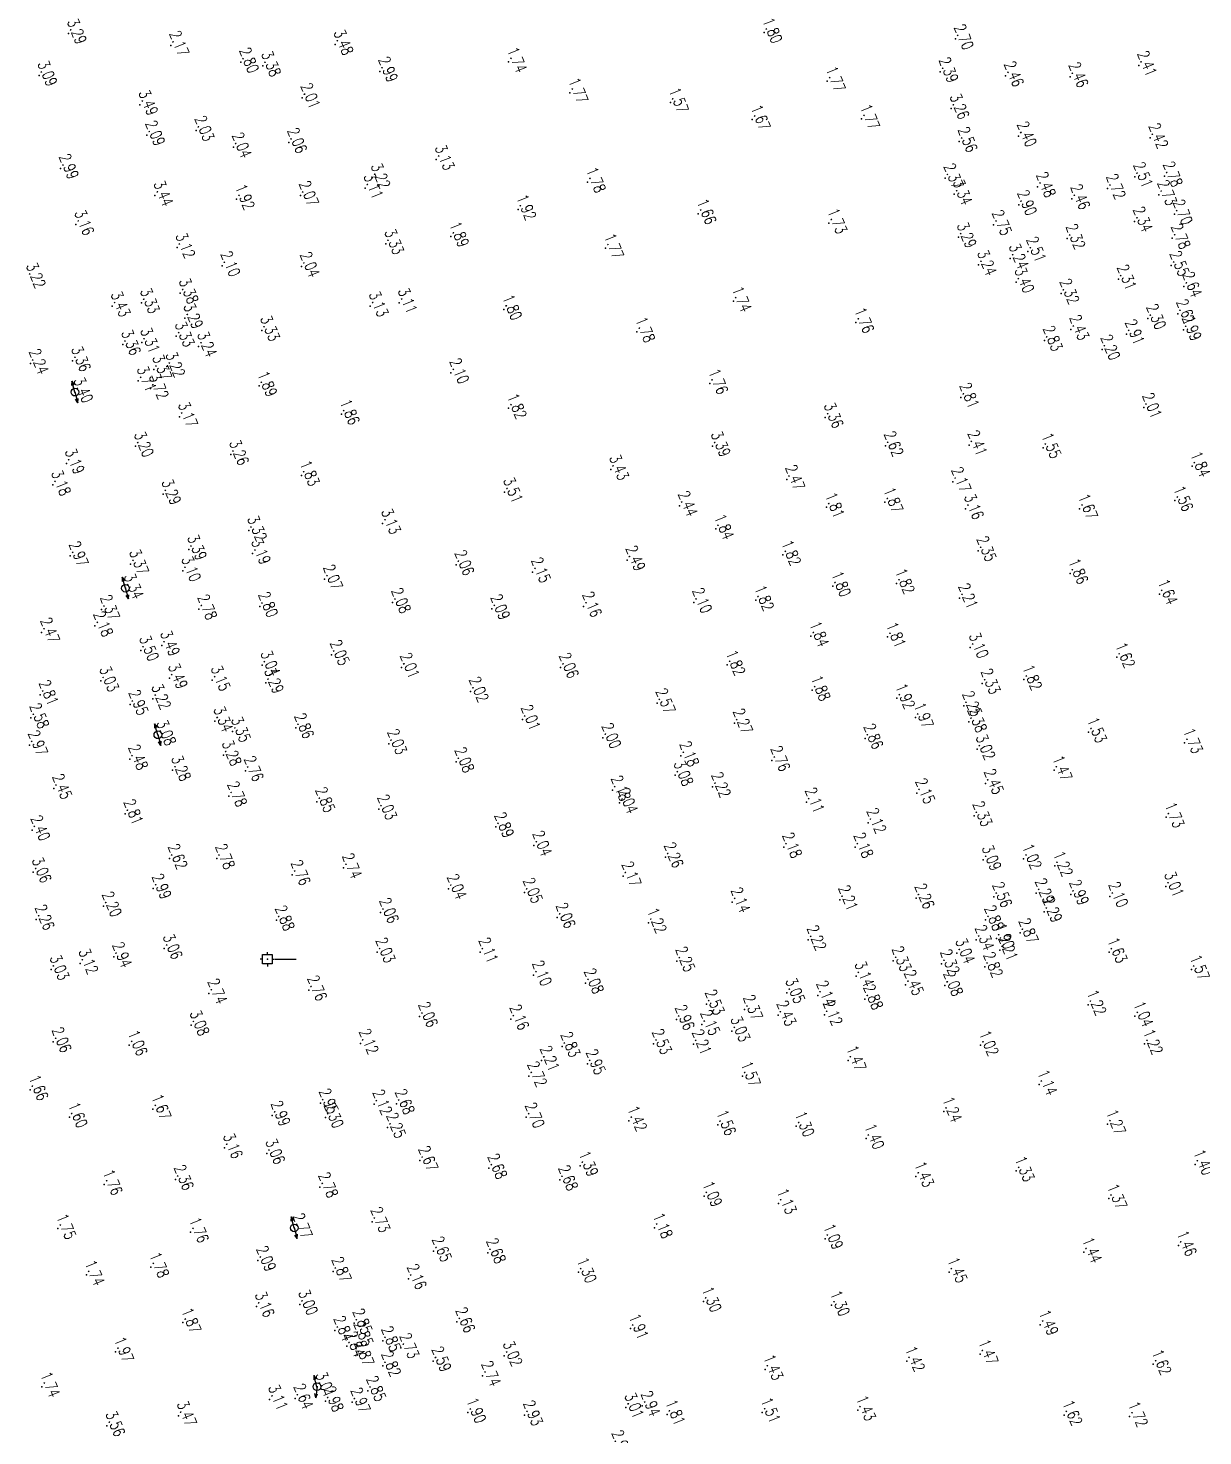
# Model space of a CAD drawing. Header units: millimetres. Extents: x 405522 to 410309, y 2303080 to 2310223.
# Drawn here: x 407297.1 to 407481.1, y 2306973.5 to 2307194 of the extents above; entities that cross this region are included whole.
import ezdxf
from ezdxf.enums import TextEntityAlignment as Align
from ezdxf.xclip import XClip

# ---------------------------------------------------------------- set-up
doc = ezdxf.new("R2010")
doc.units = ezdxf.units.MM
doc.header["$LTSCALE"] = 10
doc.header["$MEASUREMENT"] = 0
doc.header["$XCLIPFRAME"] = 0
doc.layers.get('0').update_dxf_attribs({"linetype": 'CONTINUOUS'})
doc.layers.get('Defpoints').update_dxf_attribs({"linetype": 'CONTINUOUS'})
for name, color, linetype in [('10', 3, 'CONTINUOUS'), ('caodo', 7, 'CONTINUOUS'), ('DIM', 4, 'CONTINUOUS')]:
    doc.layers.add(name, color=color, linetype=linetype)
doc.styles.add('Dien', font='simplex.shx', dxfattribs={"width": 0.75})
doc.styles.add('txt', font='romans.shx', dxfattribs={"height": 0.2})
doc.dimstyles.new('D6.7', dxfattribs={"dimscale": 6.7, "dimtxt": 1.5, "dimasz": 2, "dimexe": 1.5, "dimexo": 0.5, "dimgap": 1, "dimtad": 1, "dimdec": 0, "dimdsep": 46, "dimtxsty": 'Dien', "dimcen": 1, "dimclrd": 256, "dimclre": 256, "dimclrt": 7, "dimaunit": 1, "dimadec": 3, "dimazin": 0, "dimtfac": 1, "dimtdec": 0, "dimtmove": 1, "dimatfit": 0, "dimfxl": 1, "dimtolj": 1, "dimtzin": 0, "dimlwe": -1, "dimarcsym": 0})

# ---------------------------------------------------------------- blocks, each defined once
blk = doc.blocks.new('*D8')
at = {"layer": 'Defpoints', "color": 0, "linetype": 'Continuous'}
for p in [(407688.8, 2307448.84), (407705.66, 2307406.94), (406731.61, 2307015)]:
    blk.add_point(p, dxfattribs=at)
at = {"layer": 'DIM', "linetype": 'Continuous'}
for p, q in [((407704.41, 2307410.04), (407685.05, 2307458.16)), ((406730.36, 2307018.11), (406711, 2307066.22))]:
    blk.add_line(p, q, dxfattribs=at)
at = {"layer": 'DIM', "linetype": 'Continuous', "lineweight": -2}
blk.add_line((406727.19, 2307061.9), (407676.37, 2307443.83), dxfattribs=at)
at = {"layer": 'DIM', "linetype": 'Continuous'}
for points in [[(407675.53, 2307445.9), (407677.2, 2307441.76), (407688.8, 2307448.84)], [(406726.35, 2307063.97), (406728.02, 2307059.83), (406714.75, 2307056.9)]]:
    blk.add_solid(points, dxfattribs=at)
at = {"layer": 'DIM', "color": 7, "linetype": 'Continuous', "insert": (407197.4, 2307263.74), "char_height": 10.05, "attachment_point": 5, "rotation": 21.9189, "style": 'Dien'}
blk.add_mtext('\\A1;1050', dxfattribs=at)
blk = doc.blocks.new('*D10')
at = {"layer": 'Defpoints', "color": 0, "linetype": 'Continuous'}
for p in [(407816.98, 2307451.73), (406697.25, 2307100.41), (406731.61, 2307015)]:
    blk.add_point(p, dxfattribs=at)
at = {"layer": 'DIM'}
for p, q in [((407815.73, 2307454.84), (407778.86, 2307546.46)), ((406730.36, 2307018.11), (406693.5, 2307109.73))]:
    blk.add_line(p, q, dxfattribs=at)
at = {"layer": 'DIM', "linetype": 'Continuous', "lineweight": -2}
blk.add_line((407770.18, 2307532.14), (406709.68, 2307105.41), dxfattribs=at)
at = {"layer": 'DIM', "linetype": 'Continuous'}
for points in [[(407769.34, 2307534.21), (407771.01, 2307530.06), (407782.61, 2307537.14)], [(406708.84, 2307107.48), (406710.51, 2307103.34), (406697.25, 2307100.41)]]:
    blk.add_solid(points, dxfattribs=at)
at = {"layer": 'DIM', "color": 7, "linetype": 'Continuous', "insert": (407235.55, 2307329.65), "char_height": 10.05, "attachment_point": 5, "rotation": 21.9189, "style": 'Dien'}
blk.add_mtext('\\A1;1170', dxfattribs=at)
blk = doc.blocks.new('20')
at = {"layer": 'caodo', "color": 8, "linetype": 'Continuous'}
for p in [(-304.12, -115.36, 0.97), (-195.15, -115.21, -0.52), (-165.18, -116.22, 0.38), (-288.09, -117.24, -0.15), (-262.35, -117.07, 1.16), (-277.14, -119.87, 0.48), (-273.69, -120.43, 1.06), (-235.17, -119.82, -0.58), (-136.45, -120.39, 0.09), (-308.72, -121.95, 0.77), (-255.36, -121.3, 0.67), (-185.25, -122.83, -0.55), (-167.56, -121.38, 0.07), (-157.33, -122.01, 0.14), (-147.22, -122.15, 0.14), (-267.51, -125.43, -0.31), (-225.57, -124.64, -0.55), (-292.93, -126.52, 1.17), (-209.84, -126.16, -0.75), (-165.85, -127.1, 0.94), (-197, -128.85, -0.65), (-179.88, -128.75, -0.55), (-291.84, -131.29, -0.23), (-284.13, -130.55, -0.29), (-155.3, -131.44, 0.08), (-134.7, -131.71, 0.1), (-278.27, -133.16, -0.28), (-269.6, -132.44, -0.26), (-164.58, -132.29, 0.24), (-305.36, -136.51, 0.67), (-246.5, -135.11, 0.81), (-256.53, -137.98, 0.9), (-222.81, -138.62, -0.54), (-166.79, -138, 0.05), (-137.09, -137.8, 0.19), (-132.44, -137.7, 0.46), (-290.57, -140.73, 1.12), (-267.79, -140.75, -0.25), (-257.66, -139.58, 0.79), (-165.37, -140.55, 1.02), (-152.31, -139.35, 0.16), (-141.35, -139.64, 0.4), (-133.32, -140.61, 0.41), (-277.78, -141.29, -0.4), (-233.7, -142.91, -0.4), (-155.27, -142.19, 0.58), (-146.93, -141.26, 0.14), (-302.96, -145.29, 0.84), (-205.47, -143.59, -0.66), (-185, -145.06, -0.59), (-159.21, -145.31, 0.43), (-137.13, -144.78, 0.02), (-130.87, -143.66, 0.38), (-244.21, -147.15, -0.43), (-164.72, -147.27, 0.97), (-147.66, -147.48), (-131.21, -147.44, 0.46), (-287.11, -148.89, 0.8), (-254.41, -148.31, 1.01), (-219.99, -149, -0.55), (-153.83, -149.49, 0.19), (-280.05, -151.76, -0.22), (-267.61, -151.86, -0.28), (-161.56, -151.6, 0.92), (-156.59, -150.58, 0.92), (-131.38, -151.7, 0.23), (-155.69, -154.32, 1.08), (-139.64, -153.85, -0.01), (-286.6, -156.02, 1.06), (-148.62, -156.07), (-129.39, -154.98, 0.32), (-297.27, -158.07, 1.11), (-292.68, -157.55, 1.01), (-256.85, -158.06, 0.81), (-252.31, -157.53, 0.79), (-235.92, -158.58, -0.52), (-199.96, -157.29, -0.58), (-285.89, -159.93, 0.97), (-180.78, -160.61, -0.56), (-135.04, -160.02, -0.02), (-130.36, -159.27, 0.29), (-287.23, -162.78, 1.01), (-273.85, -161.86, 1.01), (-215.07, -162.08, -0.54), (-147.09, -161.73, 0.11), (-138.39, -162.43, 0.59), (-129.47, -161.79, 0.67), (-295.63, -164.08, 1.04), (-292.64, -163.74, 0.99), (-283.73, -164.36, 0.92), (-151.24, -163.44, 0.51), (-142.22, -164.84, -0.12), (-310.07, -167.05, -0.08), (-303.47, -166.64, 1.04), (-288.69, -167.54, 0.9), (-290.77, -167.99, 1.05), (-244.21, -168.53, -0.22), (-303.11, -171.53, 1.08), (-293.18, -169.78, 1.39), (-291.28, -170.96, 1.4), (-274.27, -170.56, -0.43), (-203.65, -170.19, -0.56), (-235.17, -174.06, -0.5), (-164.32, -172.36, 0.49), (-135.69, -173.95, -0.31), (-286.73, -175.38, 0.85), (-261.36, -174.98, -0.46), (-185.57, -175.48, 1.04), (-293.62, -180.01, 0.88), (-203.25, -179.98, 1.07), (-176.16, -179.94, 0.3), (-163.04, -179.82, 0.09), (-151.46, -180.23, -0.77), (-304.45, -182.69, 0.87), (-278.7, -181.31, 0.94), (-267.63, -184.56, -0.49), (-219.17, -183.64, 1.11), (-128.12, -183.14, -0.48), (-306.59, -186.07, 0.86), (-235.8, -187.19, 1.19), (-191.61, -185.23, 0.15), (-165.59, -185.56, -0.15), (-289.31, -187.49, 0.97), (-208.42, -189.32, 0.12), (-185.38, -189.56, -0.51), (-176.22, -188.76, -0.45), (-130.79, -188.52, -0.76), (-163.6, -189.78, 0.84), (-145.73, -189.79, -0.65), (-275.88, -193.2, 1), (-254.91, -192.09, 0.81), (-202.72, -192.95, -0.48), (-285.29, -196.18, 1.07), (-303.84, -197.19, 0.65), (-275.28, -196.82, 0.87), (-216.6, -197.86, 0.17), (-192.21, -197.03, -0.5), (-161.61, -196.39, 0.03), (-294.39, -198.46, 1.05), (-286.21, -199.53, 0.78), (-243.41, -198.57, -0.26), (-231.42, -199.71, -0.17), (-147.23, -199.91, -0.46), (-295.2, -202.25, 1.02), (-264, -200.84, -0.25), (-184.39, -201.91, -0.52), (-174.4, -201.48, -0.5), (-253.34, -204.49, -0.24), (-206.16, -204.48, -0.22), (-196.45, -204.11, -0.5), (-164.52, -203.78, -0.11), (-133.23, -203.15, -0.68), (-298.93, -205.58, 0.05), (-283.68, -205.51, 0.46), (-274.15, -205.11, 0.48), (-237.79, -205.49, -0.23), (-223.42, -205.08, -0.16), (-308.32, -209.15, 0.15), (-299.98, -208.15, -0.14), (-289.51, -211.19, 1.17), (-187.82, -209.74, -0.48), (-175.81, -209.87, -0.51), (-162.85, -211.53, 0.78), (-292.8, -211.97, 1.18), (-262.94, -212.65, -0.27), (-139.9, -213.06, -0.7), (-273.8, -214.31, 0.72), (-251.95, -214.65, -0.31), (-227.04, -214.65, -0.26), (-200.93, -214.25, -0.5), (-299.05, -216.77, 0.71), (-288.3, -216.33, 1.17), (-281.59, -216.66, 0.83), (-273.23, -217.05, 0.97), (-187.61, -218.21, -0.44), (-160.98, -217.14, 0.01), (-154.45, -216.54, -0.5), (-308.54, -218.92, 0.49), (-294.47, -220.46, 0.63), (-290.9, -219.55, 0.9), (-241.14, -218.4, -0.3), (-211.92, -220.23, 0.25), (-174.35, -219.48, -0.4), (-310, -222.54, 0.26), (-171.46, -222.49, -0.35), (-163.88, -220.66, -0.07), (-281.19, -223.06, 1.02), (-278.42, -224.68, 1.03), (-268.52, -224.12, 0.54), (-233.01, -222.81, -0.31), (-199.8, -223.39, -0.05), (-163.09, -223.16, 0.06), (-144.32, -224.78, -0.79), (-310.23, -226.8, 0.65), (-290.12, -225.2, 0.76), (-253.94, -226.6, -0.29), (-220.39, -225.66, -0.32), (-179.34, -225.76, 0.54), (-129.28, -226.46, -0.59), (-294.52, -229.02, 0.16), (-279.85, -228.38, 0.96), (-208.18, -228.5, -0.14), (-193.92, -229.24, 0.44), (-161.78, -227.45, 0.7), (-287.8, -230.76, 0.96), (-276.41, -230.82, 0.44), (-243.41, -229.44, -0.24), (-149.74, -230.76, -0.85), (-306.42, -233.62, 0.13), (-209.09, -231.54, 0.76), (-203.21, -233.34, -0.1), (-160.47, -232.84, 0.13), (-279, -234.79, 0.46), (-265.21, -235.69, 0.53), (-218.91, -233.88, -0.14), (-217.78, -235.85, -0.28), (-188.53, -235.76, -0.21), (-171.24, -234.32, -0.17), (-295.24, -237.58, 0.49), (-255.52, -236.85, -0.29), (-162.25, -237.9, 0.01), (-132.17, -238.1, -0.59), (-309.83, -240.12, 0.08), (-237.18, -239.63, 0.57), (-178.85, -238.97, -0.2), (-288.32, -244.58, 0.3), (-280.9, -244.58, 0.46), (-231.21, -242.52, -0.28), (-210.62, -244.35, -0.06), (-192.07, -242.81, -0.14), (-180.89, -242.81, -0.14), (-154.5, -244.6, -1.3), (-309.63, -246.7, 0.74), (-261.02, -246.05, 0.42), (-160.83, -244.79, 0.77), (-149.63, -245.73, -1.1), (-269.06, -247.11, 0.44), (-217.25, -247.33, -0.15), (-132.24, -248.93, 0.69), (-290.84, -249.25, 0.67), (-244.59, -249.3, -0.28), (-232.7, -249.89, -0.27), (-183.29, -251.06, -0.11), (-171.33, -250.79, -0.06), (-159.16, -250.56, 0.24), (-152.51, -249.98, -0.03), (-147.11, -250.2, 0.67), (-140.98, -250.53, -0.22), (-298.63, -252.04, -0.12), (-255.22, -253.03, -0.26), (-200.14, -251.39, -0.18), (-151.29, -252.9, -0.03), (-309.16, -254.1, -0.06), (-271.54, -254.22, 0.56), (-227.55, -253.81, -0.26), (-213.26, -254.62, -1.1), (-160.45, -254.2, 0.56), (-188.23, -257.33, -0.1), (-161.92, -257.29, 0.02), (-158.77, -257.08, -0.42), (-155.04, -256.23, 0.55), (-297.03, -259.97, 0.62), (-289.11, -258.68, 0.74), (-255.76, -259.25, -0.29), (-239.64, -259.25, -0.21), (-164.96, -259.37, 0.72), (-158.24, -258.9, -0.11), (-141.11, -259.26, -0.69), (-306.83, -261.97, 0.71), (-302.31, -261, 0.8), (-208.81, -260.66, -0.07), (-174.92, -260.61, 0.01), (-167.35, -261.08), (-160.59, -261.52, 0.5), (-128.22, -261.97, -0.75), (-231.26, -262.85, -0.22), (-223.12, -264.08, -0.24), (-180.74, -262.98, 0.82), (-173, -264.33, 0.13), (-166.84, -264.45, -0.24), (-282.11, -265.69, 0.42), (-266.48, -265.19, 0.44), (-191.59, -265.59, 0.73), (-186.75, -266.01, -0.18), (-179.37, -266.58, 0.56), (-204.2, -267.4, 0.21), (-198.21, -268.22, 0.05), (-144.39, -267.47, -1.1), (-284.9, -270.66, 0.76), (-249.11, -269.32, -0.26), (-234.8, -269.75, -0.16), (-208.89, -269.79, 0.64), (-204.9, -270.59, -0.17), (-192.97, -269.13, 0.11), (-185.71, -269.07, -0.2), (-137.06, -269.25, -1.28), (-306.5, -273.29, -0.26), (-200.2, -271.59, 0.71), (-294.59, -273.79, -1.26), (-258.38, -273.54, -0.2), (-226.79, -274.02, 0.51), (-212.47, -273.57, 0.21), (-206.22, -273.63, -0.11), (-161.25, -273.83, -1.3), (-135.54, -273.62, -1.1), (-230.02, -276.2, -0.11), (-222.84, -276.75, 0.63), (-182.01, -276.19, -0.85), (-232, -278.64, 0.4), (-198.56, -278.65, -0.75), (-152.08, -279.98, -1.18), (-310.12, -280.8, -0.66), (-290.88, -283.81, -0.65), (-264.66, -282.89, 0.63), (-256.25, -283.05, -0.2), (-252.74, -282.98, 0.36), (-167, -284.2, -1.08), (-303.96, -285.07, -0.72), (-272.2, -284.82, 0.67), (-263.87, -285.11, -0.02), (-232.4, -285.1, 0.38), (-216.34, -285.63, -0.9), (-202.4, -286.28, -0.76), (-190.11, -286.48, -1.02), (-141.34, -286.19, -1.05), (-254.12, -286.69, -0.07), (-179.18, -288.43, -0.92), (-279.68, -289.9, 0.84), (-273.05, -290.78, 0.74), (-249.08, -291.89, 0.35), (-238.25, -293.09, 0.36), (-223.97, -292.7, -0.93), (-127.64, -292.47, -0.92), (-287.36, -294.85, 0.04), (-227.16, -294.91, 0.36), (-171.38, -294.35, -0.89), (-155.65, -293.51, -0.99), (-298.51, -295.61, -0.56), (-264.74, -296.02, 0.46), (-204.56, -297.44, -1.23), (-192.91, -298.58, -1.19), (-141.16, -297.84, -0.95), (-256.57, -301.46, 0.41), (-305.77, -302.54, -0.57), (-284.98, -303.08, -0.56), (-268.75, -302.43, 0.45), (-212.33, -302.39, -1.14), (-185.61, -304.12, -1.23), (-246.93, -306.06, 0.33), (-238.45, -306.33, 0.36), (-145.08, -306.22, -0.88), (-130.25, -305.17, -0.86), (-291.21, -308.56, -0.54), (-274.45, -307.55, -0.23), (-301.31, -309.8, -0.58), (-262.66, -309.26, 0.55), (-250.87, -310.38, -0.16), (-224.24, -309.37, -1.02), (-166.18, -309.36, -0.87), (-274.69, -314.73, 0.84), (-267.89, -314.42, 0.68), (-204.67, -313.94, -1.02), (-184.58, -314.55, -1.02), (-286.2, -317.26, -0.45), (-259.38, -317.37, 0.53), (-243.27, -317.16, 0.34), (-262.37, -318.5, 0.52), (-259.21, -319.31, 0.53), (-216.09, -318.19, -0.41), (-151.89, -317.58, -0.83), (-296.75, -321.81, -0.35), (-260.54, -320.94, 0.52), (-254.9, -320.13, 0.53), (-252.04, -321.2, 0.41), (-259.1, -322.39, 0.55), (-254.88, -324.03, 0.5), (-246.99, -323.29, 0.27), (-235.86, -322.44, 0.7), (-172.81, -323.27, -0.9), (-161.33, -322.19, -0.85), (-134.2, -323.79, -0.7), (-239.24, -325.57, 0.42), (-195.01, -324.58, -0.89), (-308.28, -327.29, -0.58), (-265.19, -327.29, 0.69), (-257.23, -327.92, 0.53), (-272.62, -329.29, 0.79), (-268.62, -329.13, 0.32), (-263.87, -329.55, 0.66), (-259.68, -329.73, 0.65), (-216.81, -330.55, 0.69), (-214.24, -330.27, 0.62), (-286.9, -331.85, 1.15), (-241.55, -331.34, -0.42), (-232.67, -331.74, 0.61), (-210.35, -331.64, -0.51), (-195.44, -331.31, -0.81), (-180.49, -330.98, -0.89), (-148.16, -331.73, -0.7), (-137.89, -331.94, -0.6), (-298.09, -333.42, 1.24)]:
    blk.add_point(p, dxfattribs=at)
at = {"layer": 'caodo', "color": 8, "linetype": 'Continuous', "style": 'txt', "width": 0.75}
for s, p in [('3.29', (-303.62, -115.36, 0.97)), ('1.80', (-194.65, -115.21, -0.52)), ('2.70', (-164.68, -116.22, 0.38)), ('2.17', (-287.59, -117.24, -0.15)), ('3.48', (-261.85, -117.07, 1.16)), ('2.80', (-276.64, -119.87, 0.48)), ('3.38', (-273.19, -120.43, 1.06)), ('1.74', (-234.67, -119.82, -0.58)), ('2.41', (-135.95, -120.39, 0.09)), ('3.09', (-308.22, -121.95, 0.77)), ('2.99', (-254.86, -121.3, 0.67)), ('1.77', (-184.75, -122.83, -0.55)), ('2.39', (-167.06, -121.38, 0.07)), ('2.46', (-156.83, -122.01, 0.14)), ('2.46', (-146.72, -122.15, 0.14)), ('2.01', (-267.01, -125.43, -0.31)), ('1.77', (-225.07, -124.64, -0.55)), ('3.49', (-292.43, -126.52, 1.17)), ('1.57', (-209.34, -126.16, -0.75)), ('3.26', (-165.35, -127.1, 0.94)), ('1.67', (-196.5, -128.85, -0.65)), ('1.77', (-179.38, -128.75, -0.55)), ('2.09', (-291.34, -131.29, -0.23)), ('2.03', (-283.63, -130.55, -0.29)), ('2.56', (-164.08, -132.29, 0.24)), ('2.40', (-154.8, -131.44, 0.08)), ('2.42', (-134.2, -131.71, 0.1)), ('2.04', (-277.77, -133.16, -0.28)), ('2.06', (-269.1, -132.44, -0.26)), ('2.99', (-304.86, -136.51, 0.67)), ('3.13', (-246, -135.11, 0.81)), ('3.22', (-256.03, -137.98, 0.9)), ('1.78', (-222.31, -138.62, -0.54)), ('2.37', (-166.29, -138, 0.05)), ('2.51', (-136.59, -137.8, 0.19)), ('2.78', (-131.94, -137.7, 0.46)), ('3.44', (-290.07, -140.73, 1.12)), ('2.07', (-267.29, -140.75, -0.25)), ('3.11', (-257.16, -139.58, 0.79)), ('3.34', (-164.87, -140.55, 1.02)), ('2.48', (-151.81, -139.35, 0.16)), ('2.72', (-140.85, -139.64, 0.4)), ('2.73', (-132.82, -140.61, 0.41)), ('1.92', (-277.28, -141.29, -0.4)), ('1.92', (-233.2, -142.91, -0.4)), ('2.90', (-154.77, -142.19, 0.58)), ('2.46', (-146.43, -141.26, 0.14)), ('3.16', (-302.46, -145.29, 0.84)), ('1.66', (-204.97, -143.59, -0.66)), ('1.73', (-184.5, -145.06, -0.59)), ('2.75', (-158.71, -145.31, 0.43)), ('2.34', (-136.63, -144.78, 0.02)), ('2.70', (-130.37, -143.66, 0.38)), ('1.89', (-243.71, -147.15, -0.43)), ('3.29', (-164.22, -147.27, 0.97)), ('2.32', (-147.16, -147.48)), ('2.78', (-130.71, -147.44, 0.46)), ('3.12', (-286.61, -148.89, 0.8)), ('3.33', (-253.91, -148.31, 1.01)), ('1.77', (-219.49, -149, -0.55)), ('2.51', (-153.33, -149.49, 0.19)), ('2.10', (-279.55, -151.76, -0.22)), ('2.04', (-267.11, -151.86, -0.28)), ('3.24', (-161.06, -151.6, 0.92)), ('3.24', (-156.09, -150.58, 0.92)), ('2.55', (-130.88, -151.7, 0.23)), ('3.22', (-310.04, -153.58, 0.9)), ('3.40', (-155.19, -154.32, 1.08)), ('2.31', (-139.14, -153.85, -0.01)), ('3.38', (-286.1, -156.02, 1.06)), ('2.32', (-148.12, -156.07)), ('2.64', (-128.89, -154.98, 0.32)), ('3.43', (-296.77, -158.07, 1.11)), ('3.33', (-292.18, -157.55, 1.01)), ('3.13', (-256.35, -158.06, 0.81)), ('3.11', (-251.81, -157.53, 0.79)), ('1.80', (-235.42, -158.58, -0.52)), ('1.74', (-199.46, -157.29, -0.58)), ('3.29', (-285.39, -159.93, 0.97)), ('1.76', (-180.28, -160.61, -0.56)), ('2.30', (-134.54, -160.02, -0.02)), ('2.61', (-129.86, -159.27, 0.29)), ('3.33', (-286.73, -162.78, 1.01)), ('3.33', (-273.35, -161.86, 1.01)), ('1.78', (-214.57, -162.08, -0.54)), ('2.43', (-146.59, -161.73, 0.11)), ('2.91', (-137.89, -162.43, 0.59)), ('2.99', (-128.97, -161.79, 0.67)), ('3.36', (-295.13, -164.08, 1.04)), ('3.31', (-292.14, -163.74, 0.99)), ('3.24', (-283.23, -164.36, 0.92)), ('2.83', (-150.74, -163.44, 0.51)), ('2.20', (-141.72, -164.84, -0.12)), ('2.24', (-309.57, -167.05, -0.08)), ('3.36', (-302.97, -166.64, 1.04)), ('3.22', (-288.19, -167.54, 0.9)), ('3.71', (-292.68, -169.78, 1.39)), ('3.37', (-290.27, -167.99, 1.05)), ('2.10', (-243.71, -168.53, -0.22)), ('3.40', (-302.61, -171.53, 1.08)), ('3.72', (-290.78, -170.96, 1.4)), ('1.89', (-273.77, -170.56, -0.43)), ('1.76', (-203.15, -170.19, -0.56)), ('1.82', (-234.67, -174.06, -0.5)), ('2.81', (-163.82, -172.36, 0.49)), ('2.01', (-135.19, -173.95, -0.31)), ('3.17', (-286.23, -175.38, 0.85)), ('1.86', (-260.86, -174.98, -0.46)), ('3.36', (-185.07, -175.48, 1.04)), ('3.20', (-293.12, -180.01, 0.88)), ('3.39', (-202.75, -179.98, 1.07)), ('2.62', (-175.66, -179.94, 0.3)), ('2.41', (-162.54, -179.82, 0.09)), ('1.55', (-150.96, -180.23, -0.77)), ('3.19', (-303.95, -182.69, 0.87)), ('3.26', (-278.2, -181.31, 0.94)), ('1.83', (-267.13, -184.56, -0.49)), ('3.43', (-218.67, -183.64, 1.11)), ('1.84', (-127.62, -183.14, -0.48)), ('3.18', (-306.09, -186.07, 0.86)), ('3.51', (-235.3, -187.19, 1.19)), ('2.47', (-191.11, -185.23, 0.15)), ('2.17', (-165.09, -185.56, -0.15)), ('3.29', (-288.81, -187.49, 0.97)), ('2.44', (-207.92, -189.32, 0.12)), ('1.87', (-175.72, -188.76, -0.45)), ('1.56', (-130.29, -188.52, -0.76)), ('1.81', (-184.88, -189.56, -0.51)), ('3.16', (-163.1, -189.78, 0.84)), ('1.67', (-145.23, -189.79, -0.65)), ('3.32', (-275.38, -193.2, 1)), ('3.13', (-254.41, -192.09, 0.81)), ('1.84', (-202.22, -192.95, -0.48)), ('3.39', (-284.79, -196.18, 1.07)), ('2.97', (-303.34, -197.19, 0.65)), ('3.37', (-293.89, -198.46, 1.05)), ('3.19', (-274.78, -196.82, 0.87)), ('2.49', (-216.1, -197.86, 0.17)), ('1.82', (-191.71, -197.03, -0.5)), ('2.35', (-161.11, -196.39, 0.03)), ('3.10', (-285.71, -199.53, 0.78)), ('2.06', (-242.91, -198.57, -0.26)), ('2.15', (-230.92, -199.71, -0.17)), ('1.86', (-146.73, -199.91, -0.46)), ('3.34', (-294.7, -202.25, 1.02)), ('2.07', (-263.5, -200.84, -0.25)), ('1.80', (-183.89, -201.91, -0.52)), ('1.82', (-173.9, -201.48, -0.5)), ('2.08', (-252.84, -204.49, -0.24)), ('2.10', (-205.66, -204.48, -0.22)), ('1.82', (-195.95, -204.11, -0.5)), ('2.21', (-164.02, -203.78, -0.11)), ('1.64', (-132.73, -203.15, -0.68)), ('2.37', (-298.43, -205.58, 0.05)), ('2.78', (-283.18, -205.51, 0.46)), ('2.80', (-273.65, -205.11, 0.48)), ('2.09', (-237.29, -205.49, -0.23)), ('2.16', (-222.92, -205.08, -0.16)), ('2.47', (-307.82, -209.15, 0.15)), ('2.18', (-299.48, -208.15, -0.14)), ('3.49', (-289.01, -211.19, 1.17)), ('1.84', (-187.32, -209.74, -0.48)), ('1.81', (-175.31, -209.87, -0.51)), ('3.10', (-162.35, -211.53, 0.78)), ('3.50', (-292.3, -211.97, 1.18)), ('2.05', (-262.44, -212.65, -0.27)), ('1.62', (-139.4, -213.06, -0.7)), ('3.04', (-273.3, -214.31, 0.72)), ('2.01', (-251.45, -214.65, -0.31)), ('2.06', (-226.54, -214.65, -0.26)), ('1.82', (-200.43, -214.25, -0.5)), ('3.03', (-298.55, -216.77, 0.71)), ('3.49', (-287.8, -216.33, 1.17)), ('3.15', (-281.09, -216.66, 0.83)), ('3.29', (-272.73, -217.05, 0.97)), ('2.33', (-160.48, -217.14, 0.01)), ('1.82', (-153.95, -216.54, -0.5)), ('2.81', (-308.04, -218.92, 0.49)), ('2.95', (-293.97, -220.46, 0.63)), ('3.22', (-290.4, -219.55, 0.9)), ('2.02', (-240.64, -218.4, -0.3)), ('2.57', (-211.42, -220.23, 0.25)), ('1.88', (-187.11, -218.21, -0.44)), ('1.92', (-173.85, -219.48, -0.4)), ('2.58', (-309.5, -222.54, 0.26)), ('1.97', (-170.96, -222.49, -0.35)), ('2.25', (-163.38, -220.66, -0.07)), ('3.34', (-280.69, -223.06, 1.02)), ('3.35', (-277.92, -224.68, 1.03)), ('2.86', (-268.02, -224.12, 0.54)), ('2.01', (-232.51, -222.81, -0.31)), ('2.27', (-199.3, -223.39, -0.05)), ('2.38', (-162.59, -223.16, 0.06)), ('2.97', (-309.73, -226.8, 0.65)), ('3.08', (-289.62, -225.2, 0.76)), ('2.03', (-253.44, -226.6, -0.29)), ('2.00', (-219.89, -225.66, -0.32)), ('2.86', (-178.84, -225.76, 0.54)), ('1.53', (-143.82, -224.78, -0.79)), ('1.73', (-128.78, -226.46, -0.59)), ('2.48', (-294.02, -229.02, 0.16)), ('3.28', (-279.35, -228.38, 0.96)), ('2.18', (-207.68, -228.5, -0.14)), ('2.76', (-193.42, -229.24, 0.44)), ('3.02', (-161.28, -227.45, 0.7)), ('3.28', (-287.3, -230.76, 0.96)), ('2.76', (-275.91, -230.82, 0.44)), ('2.08', (-242.91, -229.44, -0.24)), ('3.08', (-208.59, -231.54, 0.76)), ('1.47', (-149.24, -230.76, -0.85)), ('2.45', (-305.92, -233.62, 0.13)), ('2.22', (-202.71, -233.34, -0.1)), ('2.45', (-159.97, -232.84, 0.13)), ('2.78', (-278.5, -234.79, 0.46)), ('2.85', (-264.71, -235.69, 0.53)), ('2.18', (-218.41, -233.88, -0.14)), ('2.04', (-217.28, -235.85, -0.28)), ('2.11', (-188.03, -235.76, -0.21)), ('2.15', (-170.74, -234.32, -0.17)), ('2.81', (-294.74, -237.58, 0.49)), ('2.03', (-255.02, -236.85, -0.29)), ('2.33', (-161.75, -237.9, 0.01)), ('2.40', (-309.33, -240.12, 0.08)), ('2.89', (-236.68, -239.63, 0.57)), ('2.12', (-178.35, -238.97, -0.2)), ('1.73', (-131.67, -238.1, -0.59)), ('2.04', (-230.71, -242.52, -0.28)), ('2.62', (-287.82, -244.58, 0.3)), ('2.78', (-280.4, -244.58, 0.46)), ('2.26', (-210.12, -244.35, -0.06)), ('2.18', (-191.57, -242.81, -0.14)), ('2.18', (-180.39, -242.81, -0.14)), ('3.09', (-160.33, -244.79, 0.77)), ('1.02', (-154, -244.6, -1.3)), ('3.06', (-309.13, -246.7, 0.74)), ('2.74', (-260.52, -246.05, 0.42)), ('1.22', (-149.13, -245.73, -1.1)), ('2.76', (-268.56, -247.11, 0.44)), ('2.17', (-216.75, -247.33, -0.15)), ('3.01', (-131.74, -248.93, 0.69)), ('2.99', (-290.34, -249.25, 0.67)), ('2.04', (-244.09, -249.3, -0.28)), ('2.05', (-232.2, -249.89, -0.27)), ('2.21', (-182.79, -251.06, -0.11)), ('2.26', (-170.83, -250.79, -0.06)), ('2.56', (-158.66, -250.56, 0.24)), ('2.29', (-152.01, -249.98, -0.03)), ('2.99', (-146.61, -250.2, 0.67)), ('2.10', (-140.48, -250.53, -0.22)), ('2.20', (-298.13, -252.04, -0.12)), ('2.06', (-254.72, -253.03, -0.26)), ('2.14', (-199.64, -251.39, -0.18)), ('2.29', (-150.79, -252.9, -0.03)), ('2.26', (-308.66, -254.1, -0.06)), ('2.88', (-271.04, -254.22, 0.56)), ('2.06', (-227.05, -253.81, -0.26)), ('1.22', (-212.76, -254.62, -1.1)), ('2.88', (-159.95, -254.2, 0.56)), ('2.22', (-187.73, -257.33, -0.1)), ('2.34', (-161.42, -257.29, 0.02)), ('1.90', (-158.27, -257.08, -0.42)), ('2.87', (-154.54, -256.23, 0.55)), ('2.94', (-296.53, -259.97, 0.62)), ('3.06', (-288.61, -258.68, 0.74)), ('2.03', (-255.26, -259.25, -0.29)), ('2.11', (-239.14, -259.25, -0.21)), ('3.04', (-164.46, -259.37, 0.72)), ('2.21', (-157.74, -258.9, -0.11)), ('1.63', (-140.61, -259.26, -0.69)), ('3.03', (-306.33, -261.97, 0.71)), ('3.12', (-301.81, -261, 0.8)), ('2.25', (-208.31, -260.66, -0.07)), ('2.33', (-174.42, -260.61, 0.01)), ('2.32', (-166.85, -261.08)), ('2.82', (-160.09, -261.52, 0.5)), ('1.57', (-127.72, -261.97, -0.75)), ('2.10', (-230.76, -262.85, -0.22)), ('2.08', (-222.62, -264.08, -0.24)), ('3.14', (-180.24, -262.98, 0.82)), ('2.45', (-172.5, -264.33, 0.13)), ('2.08', (-166.34, -264.45, -0.24)), ('2.74', (-281.61, -265.69, 0.42)), ('2.76', (-265.98, -265.19, 0.44)), ('3.05', (-191.09, -265.59, 0.73)), ('2.14', (-186.25, -266.01, -0.18)), ('2.88', (-178.87, -266.58, 0.56)), ('2.53', (-203.7, -267.4, 0.21)), ('2.37', (-197.71, -268.22, 0.05)), ('1.22', (-143.89, -267.47, -1.1)), ('3.08', (-284.4, -270.66, 0.76)), ('2.06', (-248.61, -269.32, -0.26)), ('2.16', (-234.3, -269.75, -0.16)), ('2.96', (-208.39, -269.79, 0.64)), ('2.15', (-204.4, -270.59, -0.17)), ('2.43', (-192.47, -269.13, 0.11)), ('2.12', (-185.21, -269.07, -0.2)), ('1.04', (-136.56, -269.25, -1.28)), ('2.06', (-306, -273.29, -0.26)), ('3.03', (-199.7, -271.59, 0.71)), ('1.06', (-294.09, -273.79, -1.26)), ('2.12', (-257.88, -273.54, -0.2)), ('2.83', (-226.29, -274.02, 0.51)), ('2.53', (-211.97, -273.57, 0.21)), ('2.21', (-205.72, -273.63, -0.11)), ('1.02', (-160.75, -273.83, -1.3)), ('1.22', (-135.04, -273.62, -1.1)), ('2.21', (-229.52, -276.2, -0.11)), ('2.95', (-222.34, -276.75, 0.63)), ('1.47', (-181.51, -276.19, -0.85)), ('2.72', (-231.5, -278.64, 0.4)), ('1.57', (-198.06, -278.65, -0.75)), ('1.66', (-309.62, -280.8, -0.66)), ('1.14', (-151.58, -279.98, -1.18)), ('1.67', (-290.38, -283.81, -0.65)), ('2.95', (-264.16, -282.89, 0.63)), ('2.12', (-255.75, -283.05, -0.2)), ('2.68', (-252.24, -282.98, 0.36)), ('1.24', (-166.5, -284.2, -1.08)), ('1.60', (-303.46, -285.07, -0.72)), ('2.99', (-271.7, -284.82, 0.67)), ('2.30', (-263.37, -285.11, -0.02)), ('2.70', (-231.9, -285.1, 0.38)), ('1.42', (-215.84, -285.63, -0.9)), ('1.56', (-201.9, -286.28, -0.76)), ('1.30', (-189.61, -286.48, -1.02)), ('1.27', (-140.84, -286.19, -1.05)), ('2.25', (-253.62, -286.69, -0.07)), ('1.40', (-178.68, -288.43, -0.92)), ('3.16', (-279.18, -289.9, 0.84)), ('3.06', (-272.55, -290.78, 0.74)), ('2.67', (-248.58, -291.89, 0.35)), ('2.68', (-237.75, -293.09, 0.36)), ('1.39', (-223.47, -292.7, -0.93)), ('1.40', (-127.14, -292.47, -0.92)), ('2.36', (-286.86, -294.85, 0.04)), ('2.68', (-226.66, -294.91, 0.36)), ('1.43', (-170.88, -294.35, -0.89)), ('1.33', (-155.15, -293.51, -0.99)), ('1.76', (-298.01, -295.61, -0.56)), ('2.78', (-264.24, -296.02, 0.46)), ('1.09', (-204.06, -297.44, -1.23)), ('1.13', (-192.41, -298.58, -1.19)), ('1.37', (-140.66, -297.84, -0.95)), ('2.73', (-256.07, -301.46, 0.41)), ('1.75', (-305.27, -302.54, -0.57)), ('1.76', (-284.48, -303.08, -0.56)), ('2.77', (-268.25, -302.43, 0.45)), ('1.18', (-211.83, -302.39, -1.14)), ('1.09', (-185.11, -304.12, -1.23)), ('2.65', (-246.43, -306.06, 0.33)), ('2.68', (-237.95, -306.33, 0.36)), ('1.44', (-144.58, -306.22, -0.88)), ('1.46', (-129.75, -305.17, -0.86)), ('2.09', (-273.95, -307.55, -0.23)), ('1.74', (-300.81, -309.8, -0.58)), ('1.78', (-290.71, -308.56, -0.54)), ('2.87', (-262.16, -309.26, 0.55)), ('2.16', (-250.37, -310.38, -0.16)), ('1.30', (-223.74, -309.37, -1.02)), ('1.45', (-165.68, -309.36, -0.87)), ('3.16', (-274.19, -314.73, 0.84)), ('3.00', (-267.39, -314.42, 0.68)), ('1.30', (-204.17, -313.94, -1.02)), ('1.30', (-184.08, -314.55, -1.02)), ('1.87', (-285.7, -317.26, -0.45)), ('2.85', (-258.88, -317.37, 0.53)), ('2.66', (-242.77, -317.16, 0.34)), ('2.84', (-261.87, -318.5, 0.52)), ('2.85', (-258.71, -319.31, 0.53)), ('1.91', (-215.59, -318.19, -0.41)), ('1.49', (-151.39, -317.58, -0.83)), ('2.84', (-260.04, -320.94, 0.52)), ('2.85', (-254.4, -320.13, 0.53)), ('2.73', (-251.54, -321.2, 0.41)), ('1.97', (-296.25, -321.81, -0.35)), ('2.87', (-258.6, -322.39, 0.55)), ('2.82', (-254.38, -324.03, 0.5)), ('2.59', (-246.49, -323.29, 0.27)), ('3.02', (-235.36, -322.44, 0.7)), ('1.42', (-172.31, -323.27, -0.9)), ('1.47', (-160.83, -322.19, -0.85)), ('1.62', (-133.7, -323.79, -0.7)), ('2.74', (-238.74, -325.57, 0.42)), ('1.43', (-194.51, -324.58, -0.89)), ('1.74', (-307.78, -327.29, -0.58)), ('3.01', (-264.69, -327.29, 0.69)), ('2.85', (-256.73, -327.92, 0.53)), ('3.11', (-272.12, -329.29, 0.79)), ('2.64', (-268.12, -329.13, 0.32)), ('2.98', (-263.37, -329.55, 0.66)), ('2.97', (-259.18, -329.73, 0.65)), ('3.01', (-216.31, -330.55, 0.69)), ('2.94', (-213.74, -330.27, 0.62)), ('3.47', (-286.4, -331.85, 1.15)), ('1.90', (-241.05, -331.34, -0.42)), ('2.93', (-232.17, -331.74, 0.61)), ('1.81', (-209.85, -331.64, -0.51)), ('1.51', (-194.94, -331.31, -0.81)), ('1.43', (-179.99, -330.98, -0.89)), ('1.62', (-147.66, -331.73, -0.7)), ('1.72', (-137.39, -331.94, -0.6)), ('3.56', (-297.59, -333.42, 1.24)), ('2.99', (-218.32, -336.4, 0.67))]:
    blk.add_text(s, height=1.8, rotation=292, dxfattribs=at).set_placement(p, align=Align.CENTER)

msp = doc.modelspace()

# ---------------------------------------------------------------- linework, layer by layer
at = {"color": 4}
for p, q in [((407334.6, 2307048.9), (407334.6, 2307049.27)), ((407333.85, 2307048.15), (407333.48, 2307048.15)), ((407334.6, 2307047.4), (407334.6, 2307047.02)), ((407335.35, 2307048.15), (407335.73, 2307048.15)), ((407335.82, 2307048.14), (407339.12, 2307048.14))]:
    msp.add_line(p, q, dxfattribs=at)
msp.add_lwpolyline([(407333.85, 2307048.9), (407335.35, 2307048.9), (407335.35, 2307047.4), (407333.85, 2307047.4)], close=True, dxfattribs=at)
msp.add_point((407334.6, 2307048.15), dxfattribs=at)
at = {"layer": '10', "color": 2}
for p, q in [((407303.95, 2307138.69, 2.91), (407303.93, 2307138.02, 2.91)), ((407304.45, 2307136.96, 2.91), (407303.95, 2307138.69, 2.91)), ((407303.95, 2307138.69, 2.91), (407304.33, 2307138.13, 2.91)), ((407304.43, 2307137.02, 2.91), (407304.93, 2307135.29, 2.91)), ((407304.93, 2307135.29, 2.91), (407304.56, 2307135.84, 2.91)), ((407304.93, 2307135.29, 2.91), (407304.96, 2307135.96, 2.91)), ((407311.86, 2307107.97, 2.91), (407311.84, 2307107.3, 2.91)), ((407312.36, 2307106.24, 2.91), (407311.86, 2307107.97, 2.91)), ((407311.86, 2307107.97, 2.91), (407312.24, 2307107.41, 2.91)), ((407312.34, 2307106.3, 2.91), (407312.84, 2307104.57, 2.91)), ((407312.84, 2307104.57, 2.91), (407312.47, 2307105.12, 2.91)), ((407312.84, 2307104.57, 2.91), (407312.87, 2307105.24, 2.91)), ((407316.94, 2307085.02, 2.91), (407316.92, 2307084.35, 2.91)), ((407317.44, 2307083.29, 2.91), (407316.94, 2307085.02, 2.91)), ((407316.94, 2307085.02, 2.91), (407317.32, 2307084.46, 2.91)), ((407317.42, 2307083.35, 2.91), (407317.92, 2307081.62, 2.91)), ((407317.92, 2307081.62, 2.91), (407317.55, 2307082.17, 2.91)), ((407317.92, 2307081.62, 2.91), (407317.95, 2307082.29, 2.91)), ((407338.31, 2307007.79, 2.91), (407338.29, 2307007.12, 2.91)), ((407338.81, 2307006.06, 2.91), (407338.31, 2307007.79, 2.91)), ((407338.31, 2307007.79, 2.91), (407338.69, 2307007.23, 2.91)), ((407338.79, 2307006.12, 2.91), (407339.29, 2307004.39, 2.91)), ((407339.29, 2307004.39, 2.91), (407338.92, 2307004.94, 2.91)), ((407339.29, 2307004.39, 2.91), (407339.32, 2307005.06, 2.91)), ((407341.87, 2306982.93, 2.91), (407341.85, 2306982.26, 2.91)), ((407342.37, 2306981.2, 2.91), (407341.87, 2306982.93, 2.91)), ((407341.87, 2306982.93, 2.91), (407342.25, 2306982.37, 2.91)), ((407342.38, 2306981.26, 2.91), (407342.17, 2306979.47, 2.91)), ((407342.17, 2306979.47, 2.91), (407342.04, 2306980.13, 2.91)), ((407342.17, 2306979.47, 2.91), (407342.45, 2306980.08, 2.91))]:
    msp.add_line(p, q, dxfattribs=at)
for centre in [(407304.45, 2307136.96, 2.91), (407312.36, 2307106.24, 2.91), (407317.44, 2307083.29, 2.91), (407338.81, 2307006.06, 2.91), (407342.37, 2306981.2, 2.91)]:
    msp.add_circle(centre, 0.6, dxfattribs=at)

# ---------------------------------------------------------------- block references
at = {"layer": 'caodo', "linetype": 'Continuous'}
ref = msp.add_blockref('20', (407607.56, 2307308.49, 2.32), dxfattribs=at)
XClip(ref).set_block_clipping_path([(-1349.6056714252, -661.9058657554), (-160.2432635269, -789.0626177704), (-158.37, -682.7400000002), (-152.5537012776, -565.1435954412), (-154.4567852021, -515.7710593813), (-164.5656294519, -479.7079773764), (-169.8483049072, -457.4688106682), (-166.8279659872, -442.0162156662), (-126.7827336918, -389.4443280851), (-106.0518872158, -361.8542004311), (-63.7794437606, -462.4105278351), (-33.4664476524, -538.7088304474), (-26.8309580461, -536.6440252331), (-14.1947287806, -530.290072049), (2.8735610212, -522.7809317391), (21.7790860042, -516.4300709004), (33.4963699727, -516.3916891841), (41.8323397201, -526.5245847343), (49.3870018656, -538.8965703272), (57.5814736318, -547.8425059784), (240.790552864, -478.5933098081), (312.7168333768, -453.5233669193), (469.9752955258, -835.1642690971), (381.01757411, -875.9365015272), (340.0535600581, -891.0018749475), (281.9833174138, -920.0360526661), (270.299792853, -925.8934261841), (259.6497187838, -926.485182072), (238.1363249943, -935.8876169724), (231.3903178959, -941.3565830942), (234.2801903864, -952.6351198461), (233.349513785, -963.7375780144), (228.571532146, -974.9643217223), (217.3702047821, -983.9257580563), (203.9138266848, -988.0474594873), (188.6712767056, -983.9718116582), (177.3884057824, -980.8930276111), (171.5204358988, -984.3872820092), (-73.6457281185, -1086.5773775354), (-160.7232604475, -789.403599048), (-175.8663177838, -787.8968891632), (-1242.6150691518, -731.5018647434), (-1048.644501777, -1275.3187000523), (-581.3011768161, -1893.663355621), (45.2581508098, -1711.1176481554), (672.5305126871, -1468.6534206932), (1174.4624007965, -665.2848953921), (720.1397881705, 463.7992460099), (-44.8650585066, 588.3045099438), (-757.8349164568, 52.9536143756)])

# ---------------------------------------------------------------- dimensions: what is measured, and where the dimension line sits
at = {"layer": 'DIM', "linetype": 'Continuous'}
for base, p1, p2, picture, middle in [((406697.25, 2307100.41), (407816.98, 2307451.73), (406731.61, 2307015), '*D10', (407235.55, 2307329.65)), ((407688.8, 2307448.84), (406731.61, 2307015), (407705.66, 2307406.94), '*D8', (407197.4, 2307263.74))]:
    dim = msp.add_linear_dim(base=base, p1=p1, p2=p2, angle=21.9189, dimstyle='D6.7', dxfattribs=at)
    dim.commit()
    dim.dimension.update_dxf_attribs({"geometry": picture, "text_midpoint": middle})

doc.saveas('drawing.dxf')
